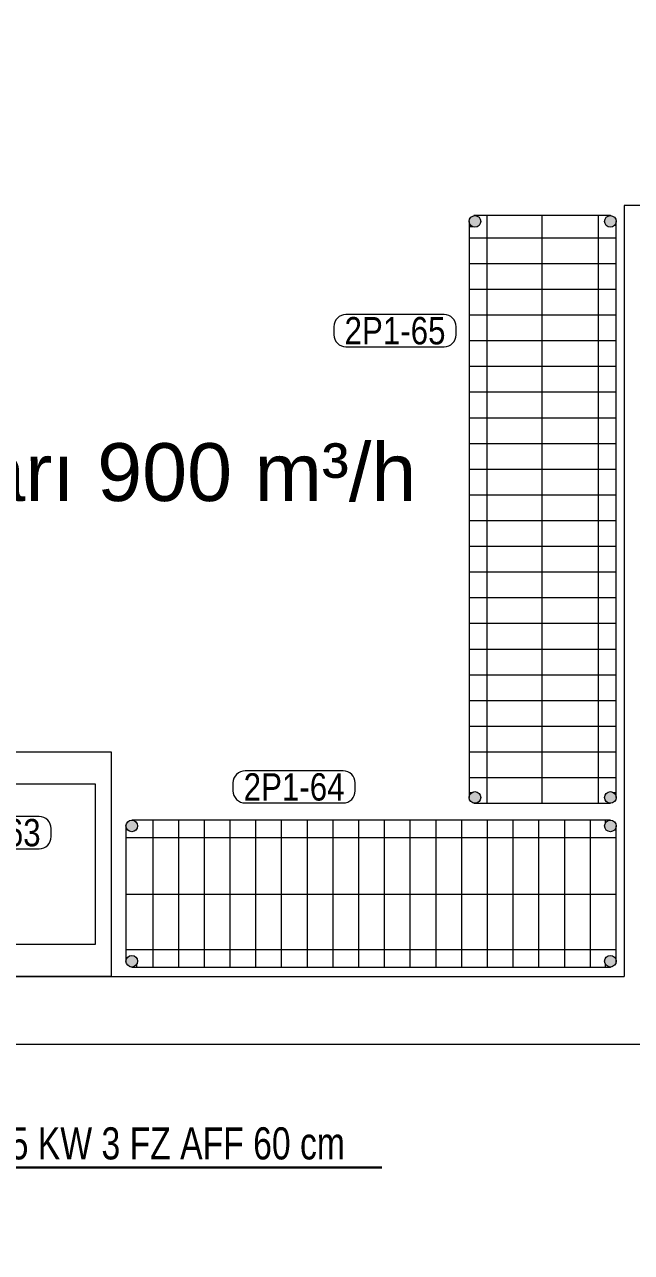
# Model space of a CAD drawing. Header units: millimetres. Extents: x -2755 to 27598, y -1135 to 13405.
# Drawn here: x 3108.3 to 3297, y 6390.2 to 6772.4 of the extents above; entities that cross this region are included whole.
import ezdxf
from ezdxf.enums import TextEntityAlignment as Align

# ---------------------------------------------------------------- set-up
doc = ezdxf.new("R2010")
doc.units = ezdxf.units.MM
doc.header["$LTSCALE"] = 100
for name, color, linetype, lineweight in [('AD', 5, 'Continuous', 9), ('AK', 7, 'Continuous', 15), ('AP', 6, 'Continuous', 15), ('Y-DUVAR ALCIPAN', 94, 'Continuous', 20)]:
    doc.layers.add(name, color=color, linetype=linetype, lineweight=lineweight)
for name, color, linetype, lineweight, true_color in [('MAKPA EGZOST', 7, 'Continuous', 30, 0xbb1e36), ('MAKPA ELEKTRIK', 7, 'Continuous', 30, 0x93039a), ('MAKPA SIHHI', 7, 'Continuous', 30, 0x428a93)]:
    doc.layers.add(name, color=color, linetype=linetype, lineweight=lineweight, true_color=true_color)
doc.layers.add('OLCU DIS', color=7, linetype='Continuous')
doc.styles.add('MAKPA TESISAT', font='arial.ttf', dxfattribs={"height": 10})
doc.styles.add('olcu', font='romans.shx', dxfattribs={"width": 0.5})
doc.styles.add('POZ TEXT', font='ARIALN.TTF', dxfattribs={"height": 9})
doc.styles.get("Standard").update_dxf_attribs({"font": 'arial.ttf'})
doc.dimstyles.new('1-200', dxfattribs={"dimtxt": 40, "dimasz": 2, "dimexe": 0, "dimexo": 0, "dimgap": 10, "dimtad": 1, "dimdec": 4, "dimrnd": 0.1, "dimzin": 9, "dimdsep": 46, "dimtxsty": 'olcu', "dimblk1": 'SOL', "dimblk2": 'SAG', "dimsah": 1, "dimcen": 0, "dimse1": 1, "dimse2": 1, "dimclre": 13, "dimadec": 0, "dimazin": 0, "dimtfac": 1, "dimtdec": 4, "dimtix": 1, "dimtmove": 2, "dimatfit": 2, "dimldrblk": 'SOL', "dimfxl": 0, "dimtolj": 1, "dimarcsym": 0})

# ---------------------------------------------------------------- blocks, each defined once
blk = doc.blocks.new('SOL')
at = {"color": 0}
for p, q in [((0, 30), (0, -6.96)), ((7.58, 0), (-6.97, 0))]:
    blk.add_line(p, q, dxfattribs=at)
blk.add_circle((0, 0), 3, dxfattribs=at)
blk = doc.blocks.new('SAG')
at = {"color": 0}
for p, q in [((0, -30), (0, 6.96)), ((7.58, 0), (-6.97, 0))]:
    blk.add_line(p, q, dxfattribs=at)
blk.add_circle((0, 0), 3, dxfattribs=at)
blk = doc.blocks.new('*D180')
at = {"layer": 'OLCU DIS', "color": 0, "lineweight": -2, "transparency": 16777216}
blk.add_line((-328, 13135), (19098, 13135), dxfattribs=at)
at = {"layer": 'OLCU DIS', "color": 0, "lineweight": -2, "transparency": 16777216, "xscale": 2, "yscale": 2, "zscale": 2, "rotation": 180}
blk.add_blockref('SOL', (-330, 13135), dxfattribs=at)
at = {"layer": 'OLCU DIS', "color": 0, "lineweight": -2, "transparency": 16777216, "xscale": 2, "yscale": 2, "zscale": 2}
blk.add_blockref('SAG', (19100, 13135), dxfattribs=at)
at = {"layer": 'OLCU DIS', "color": 0, "transparency": 16777216, "insert": (9385, 13165), "char_height": 40, "attachment_point": 5, "style": 'olcu'}
blk.add_mtext('\\A1;19430', dxfattribs=at)
blk = doc.blocks.new('_Open30')
at = {"color": 0, "linetype": 'ByBlock', "lineweight": -2}
for p, q in [((-1, 0.27), (0, 0)), ((0, 0), (-1, -0.27)), ((0, 0), (-1, 0))]:
    blk.add_line(p, q, dxfattribs=at)
blk = doc.blocks.new('*D236')
at = {"layer": 'OLCU DIS', "color": 0, "lineweight": -2, "transparency": 16777216}
blk.add_line((-1200, 1712), (-1200, 12198), dxfattribs=at)
at = {"layer": 'OLCU DIS', "color": 0, "lineweight": -2, "transparency": 16777216, "xscale": 2, "yscale": 2, "zscale": 2}
for name, p, rotation in [('SAG', (-1200, 12200), 90), ('SOL', (-1200, 1710), 270)]:
    blk.add_blockref(name, p, dxfattribs=dict(at, rotation=rotation))
at = {"layer": 'OLCU DIS', "color": 0, "transparency": 16777216, "insert": (-1230, 6955), "char_height": 40, "attachment_point": 5, "rotation": 90, "style": 'olcu'}
blk.add_mtext('\\A1;10490', dxfattribs=at)
blk = doc.blocks.new('POZ_X')
at = {"layer": 'AP'}
blk.add_lwpolyline([(15.25, 10), (-15.25, 10, 0.414214), (-19, 6.25), (-19, 3.75, 0.414214), (-15.25, 0), (15.25, 0, 0.414214), (19, 3.75), (19, 6.25, 0.414214)], format="xyb", close=True, dxfattribs=at)
at = {"layer": 'AP', "style": 'POZ TEXT'}
blk.add_attdef('POZ_NO', text='', height=8, dxfattribs=at).set_placement((-1, 5.1), align=Align.MIDDLE_CENTER)
at = {"layer": 'AP', "style": 'POZ TEXT', "flags": 1}
blk.add_attdef('URUN_ADI', text='', height=7, dxfattribs=at).set_placement((0, -4.34), align=Align.MIDDLE_CENTER)
blk = doc.blocks.new('46x183')
at = {"layer": 'AD'}
h = blk.add_hatch(color=1, dxfattribs=at)
h.paths.add_polyline_path([(19.1, 181.1, 1), (22.7, 181.1, 1)])
h.paths.add_polyline_path([(-23, 181.1, 1), (-19.4, 181.1, 1)])
h.paths.add_polyline_path([(-23, 1.8, 1), (-19.4, 1.8, 1)])
h.paths.add_polyline_path([(22.7, 1.8, 1), (19.1, 1.8, 1)])
at = {"layer": 'AD', "color": 1}
blk.add_line((0, 182.9), (0, 0), dxfattribs=at)
for points in [[(-22.93, 181.6), (-23, 181.6)], [(-23, 181.1), (-23, 1.8)], [(21.2, 182.9), (-21.2, 182.9)], [(17.65, 182.9), (-17.95, 182.9)], [(-17.5, 182.9), (-17.5, 0)], [(17.2, 0), (17.2, 182.9)], [(22.7, 181.6), (22.63, 181.6)], [(22.7, 1.8), (22.7, 181.1)], [(-22.19, 179.6), (-23, 179.6)], [(-22.19, 179.6), (-23, 179.6)], [(22.7, 179.6), (21.89, 179.6)], [(22.7, 179.6), (21.89, 179.6)], [(22.7, 174.9), (-23, 174.9)], [(22.7, 174.9), (-23, 174.9)], [(22.7, 166.9), (-23, 166.9)], [(22.7, 166.9), (-23, 166.9)], [(22.7, 158.9), (-23, 158.9)], [(22.7, 158.9), (-23, 158.9)], [(22.7, 150.9), (-23, 150.9)], [(22.7, 150.9), (-23, 150.9)], [(22.7, 142.9), (-23, 142.9)], [(22.7, 142.9), (-23, 142.9)], [(22.7, 134.9), (-23, 134.9)], [(22.7, 134.9), (-23, 134.9)], [(22.7, 126.9), (-23, 126.9)], [(22.7, 126.9), (-23, 126.9)], [(22.7, 118.9), (-23, 118.9)], [(22.7, 118.9), (-23, 118.9)], [(22.7, 110.9), (-23, 110.9)], [(22.7, 110.9), (-23, 110.9)], [(22.7, 102.9), (-23, 102.9)], [(22.7, 102.9), (-23, 102.9)], [(22.7, 94.9), (-23, 94.9)], [(22.7, 94.9), (-23, 94.9)], [(22.7, 86.9), (-23, 86.9)], [(22.7, 86.9), (-23, 86.9)], [(22.7, 78.9), (-23, 78.9)], [(22.7, 78.9), (-23, 78.9)], [(22.7, 70.9), (-23, 70.9)], [(22.7, 70.9), (-23, 70.9)], [(22.7, 62.9), (-23, 62.9)], [(22.7, 62.9), (-23, 62.9)], [(22.7, 54.9), (-23, 54.9)], [(22.7, 54.9), (-23, 54.9)], [(22.7, 46.9), (-23, 46.9)], [(22.7, 38.9), (-23, 38.9)], [(22.7, 30.9), (-23, 30.9)], [(22.7, 22.9), (-23, 22.9)], [(22.7, 14.9), (-23, 14.9)], [(22.7, 6.9), (-23, 6.9)], [(-22.95, 1.4), (-23, 1.4)], [(-21.2, 0), (21.2, 0)], [(22.7, 3.4), (21.72, 3.4)], [(22.7, 1.4), (22.65, 1.4)]]:
    blk.add_lwpolyline(points, dxfattribs=at)
for centre in [(-21.2, 181.1), (20.9, 181.1), (-21.2, 1.8), (20.9, 1.8)]:
    blk.add_circle(centre, 1.8, dxfattribs=at)
blk = doc.blocks.new('46x152')
at = {"layer": 'AD'}
h = blk.add_hatch(color=2, dxfattribs=at)
h.paths.add_polyline_path([(19.1, 150.6, 1), (22.7, 150.6, 1)])
h.paths.add_polyline_path([(-23, 150.6, 1), (-19.4, 150.6, 1)])
h.paths.add_polyline_path([(-23, 1.8, 1), (-19.4, 1.8, 1)])
h.paths.add_polyline_path([(22.7, 1.8, 1), (19.1, 1.8, 1)])
at = {"layer": 'AD', "color": 2}
blk.add_line((0, 0), (0, 152.4), dxfattribs=at)
for points in [[(-22.93, 151.1), (-23, 151.1)], [(-23, 150.6), (-23, 1.8)], [(-22.19, 149.1), (-23, 149.1)], [(-22.19, 149.1), (-23, 149.1)], [(21.2, 152.4), (-21.2, 152.4)], [(-17.5, 152.4), (-17.5, 0)], [(17.2, 0), (17.2, 152.4)], [(22.7, 149.1), (21.89, 149.1)], [(22.7, 149.1), (21.89, 149.1)], [(22.7, 151.1), (22.63, 151.1)], [(22.7, 1.8), (22.7, 150.6)], [(22.7, 144.4), (-23, 144.4)], [(22.7, 144.4), (-23, 144.4)], [(22.7, 136.4), (-23, 136.4)], [(22.7, 136.4), (-23, 136.4)], [(22.7, 128.4), (-23, 128.4)], [(22.7, 128.4), (-23, 128.4)], [(22.7, 120.4), (-23, 120.4)], [(22.7, 120.4), (-23, 120.4)], [(22.7, 112.4), (-23, 112.4)], [(22.7, 112.4), (-23, 112.4)], [(22.7, 104.4), (-23, 104.4)], [(22.7, 104.4), (-23, 104.4)], [(22.7, 96.4), (-23, 96.4)], [(22.7, 96.4), (-23, 96.4)], [(22.7, 88.4), (-23, 88.4)], [(22.7, 88.4), (-23, 88.4)], [(22.7, 80.4), (-23, 80.4)], [(22.7, 80.4), (-23, 80.4)], [(22.7, 72.4), (-23, 72.4)], [(22.7, 72.4), (-23, 72.4)], [(22.7, 64.4), (-23, 64.4)], [(22.7, 64.4), (-23, 64.4)], [(22.7, 56.4), (-23, 56.4)], [(22.7, 56.4), (-23, 56.4)], [(22.7, 48.4), (-23, 48.4)], [(22.7, 48.4), (-23, 48.4)], [(22.7, 40.4), (-23, 40.4)], [(22.7, 40.4), (-23, 40.4)], [(22.7, 32.4), (-23, 32.4)], [(22.7, 32.4), (-23, 32.4)], [(22.7, 24.4), (-23, 24.4)], [(22.7, 24.4), (-23, 24.4)], [(22.7, 16.4), (-23, 16.4)], [(22.7, 8.4), (-23, 8.4)], [(-22.95, 1.4), (-23, 1.4)], [(-21.2, 0), (21.2, 0)], [(22.7, 3.4), (21.72, 3.4)], [(22.7, 1.4), (22.65, 1.4)]]:
    blk.add_lwpolyline(points, dxfattribs=at)
for centre in [(-21.2, 150.6), (20.9, 150.6), (-21.2, 1.8), (20.9, 1.8)]:
    blk.add_circle(centre, 1.8, dxfattribs=at)
blk = doc.blocks.new('MCT87-RL')
at = {"layer": 'AD'}
blk.add_lwpolyline([(80, -60), (5, -60), (5, -10), (80, -10)], close=True, dxfattribs=at)
at = {"layer": 'AK'}
blk.add_lwpolyline([(80, -70), (0, -70), (0, 0), (80, 0)], close=True, dxfattribs=at)

msp = doc.modelspace()

# ---------------------------------------------------------------- linework, layer by layer
at = {"layer": 'MAKPA ELEKTRIK'}
msp.add_line((3069.35, 6416.60937), (3219.35, 6416.60937), dxfattribs=at)
at = {"layer": 'MAKPA SIHHI'}
msp.add_line((3019.35, 6416.60937), (3119.35, 6416.60937), dxfattribs=at)
at = {"layer": 'Y-DUVAR ALCIPAN'}
for p, q in [((3294.75, 6716.00009), (3294.75, 6476.00002)), ((3305, 6716.00009), (3294.75, 6716.00009)), ((2805.25, 6476.00002), (3294.75, 6476.00002)), ((2795, 6455.00002), (3305, 6455.00002))]:
    msp.add_line(p, q, dxfattribs=at)

# ---------------------------------------------------------------- block references
at = {"rotation": 180}
msp.add_blockref('MCT87-RL', (3135.25, 6476.00002), dxfattribs=at)
at = {"layer": 'AK'}
for name, p, rotation in [('46x183', (3269.25, 6712.88696), 180), ('46x152', (3139.85, 6501.70002), 270)]:
    msp.add_blockref(name, p, dxfattribs=dict(at, rotation=rotation))
at = {"layer": 'AP', "ltscale": 6}
ref = msp.add_blockref('POZ_X', (3223.49982, 6672.06513), dxfattribs=at)
ref.add_attrib('POZ_NO', '2P1-65', dxfattribs={"height": 8.5, "style": 'POZ TEXT'}).set_placement((3223.49982, 6677.06513), align=Align.MIDDLE_CENTER)
ref = msp.add_blockref('POZ_X', (3192.11984, 6530.06126), dxfattribs=at)
ref.add_attrib('POZ_NO', '2P1-64', dxfattribs={"height": 8.5, "style": 'POZ TEXT'}).set_placement((3192.11984, 6535.06126), align=Align.MIDDLE_CENTER)
ref = msp.add_blockref('POZ_X', (3097.60664, 6515.82645), dxfattribs=at)
ref.add_attrib('POZ_NO', '2P1-63', dxfattribs={"height": 8.5, "style": 'POZ TEXT'}).set_placement((3097.60664, 6520.82645), align=Align.MIDDLE_CENTER)

# ---------------------------------------------------------------- texts
at = {"layer": 'MAKPA EGZOST', "ltscale": 0.2}
msp.add_text('Egzost Debı Mıktarı 900 m³/h', height=18, dxfattribs=at).set_placement((2903.13257, 6624.04373))
at = {"layer": 'MAKPA ELEKTRIK', "style": 'MAKPA TESISAT', "width": 0.75}
msp.add_text('SW 15,5 KW 3 FZ AFF 60 cm', height=10.00188, dxfattribs=at).set_placement((3069.35, 6419.10937))

# ---------------------------------------------------------------- dimensions: what is measured, and where the dimension line sits
at = {"layer": 'OLCU DIS'}
dim = msp.add_linear_dim(base=(19100, 13135.00004), p1=(-330, 6825.00004), p2=(19100, 6030.00009), dimstyle='1-200', override={"dimldrblk": 'Open30'}, dxfattribs=at)
dim.commit()
dim.dimension.update_dxf_attribs({"geometry": '*D180', "text_midpoint": (9385, 13165.00004)})
dim = msp.add_linear_dim(base=(-1200.0001581156, 12200.0000385072), p1=(13930.000001362, 1710.0000867028), p2=(3715.000001362, 12200.0000385072), angle=90, dimstyle='1-200', override={"dimldrblk": 'Open30'}, dxfattribs=at)
dim.commit()
dim.dimension.update_dxf_attribs({"geometry": '*D236', "text_midpoint": (-1230.0001581156, 6955.000062605)})

doc.saveas('drawing.dxf')
